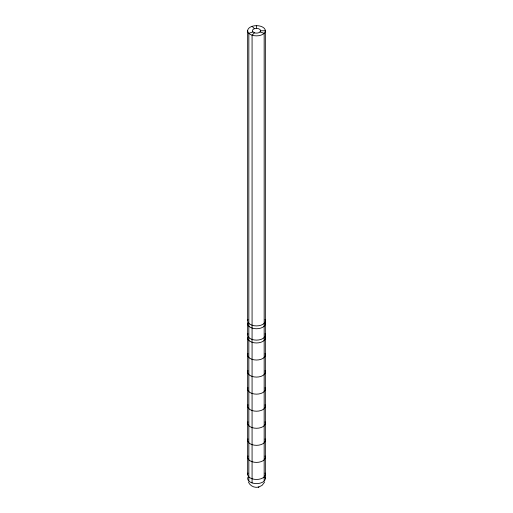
<?xml version="1.0" encoding="UTF-8"?>
<svg xmlns="http://www.w3.org/2000/svg" width="513" height="513" viewBox="0 0 513 513"><rect width="100%" height="100%" fill="white"/><g stroke="black" fill="none" stroke-linecap="round" stroke-linejoin="round"><path stroke-width="0.77" d="M252.967 31.934A4.085 2.36 0 0 1 254.461 28.715L256.5 28.401A4.085 2.36 0 0 1 260.585 30.754L260.033 31.934A4.085 2.36 0 0 1 254.461 32.8L252.967 31.934L248.837 33.313L248.837 481.059M264.528 482.214L262.053 485.388L258.642 487.074M254.461 32.8L252.075 35.179L252.075 482.925M248.472 482.214C250.12 485.914 254.506 488.107 258.443 487.119M258.238 487.17L258.905 487.01M260.585 30.754L265.343 30.754L265.343 478.507M260.033 31.934L264.163 33.313L264.163 481.059M252.075 26.336A8.843 5.104 0 0 1 265.343 30.754A8.843 5.104 0 0 1 252.075 35.179A8.843 5.104 0 0 1 252.075 26.336L254.461 28.715M256.5 25.65L256.5 28.401M247.657 30.754L247.657 320.798M247.657 323.645L247.657 335.021M247.657 337.862L247.657 474.352M265.041 477.18A8.843 5.104 0 0 1 256.5 483.612A8.843 5.104 0 0 1 247.959 477.18M265.041 473.031A8.843 5.104 0 0 1 256.5 479.463A8.843 5.104 0 0 1 247.959 473.031M265.041 455.967A8.843 5.104 0 0 1 256.5 462.399A8.843 5.104 0 0 1 247.959 455.967M265.041 404.783A8.843 5.104 0 0 1 256.5 411.214A8.843 5.104 0 0 1 247.959 404.783M265.041 387.725A8.843 5.104 0 0 1 256.5 394.151A8.843 5.104 0 0 1 247.959 387.725M265.041 438.91A8.843 5.104 0 0 1 256.5 445.335A8.843 5.104 0 0 1 247.959 438.91M265.041 421.846A8.843 5.104 0 0 1 256.5 428.278A8.843 5.104 0 0 1 247.959 421.846M265.041 333.694A8.843 5.104 0 0 1 256.5 340.125A8.843 5.104 0 0 1 247.959 333.694M265.041 322.324A8.843 5.104 0 0 1 256.5 328.75A8.843 5.104 0 0 1 247.959 322.324M265.041 319.477A8.843 5.104 0 0 1 256.5 325.909A8.843 5.104 0 0 1 247.959 319.477M265.041 336.541A8.843 5.104 0 0 1 256.5 342.966A8.843 5.104 0 0 1 247.959 336.541M265.041 370.662A8.843 5.104 0 0 1 256.5 377.093A8.843 5.104 0 0 1 247.959 370.662M265.041 353.598A8.843 5.104 0 0 1 256.5 360.03A8.843 5.104 0 0 1 247.959 353.598"/></g></svg>
